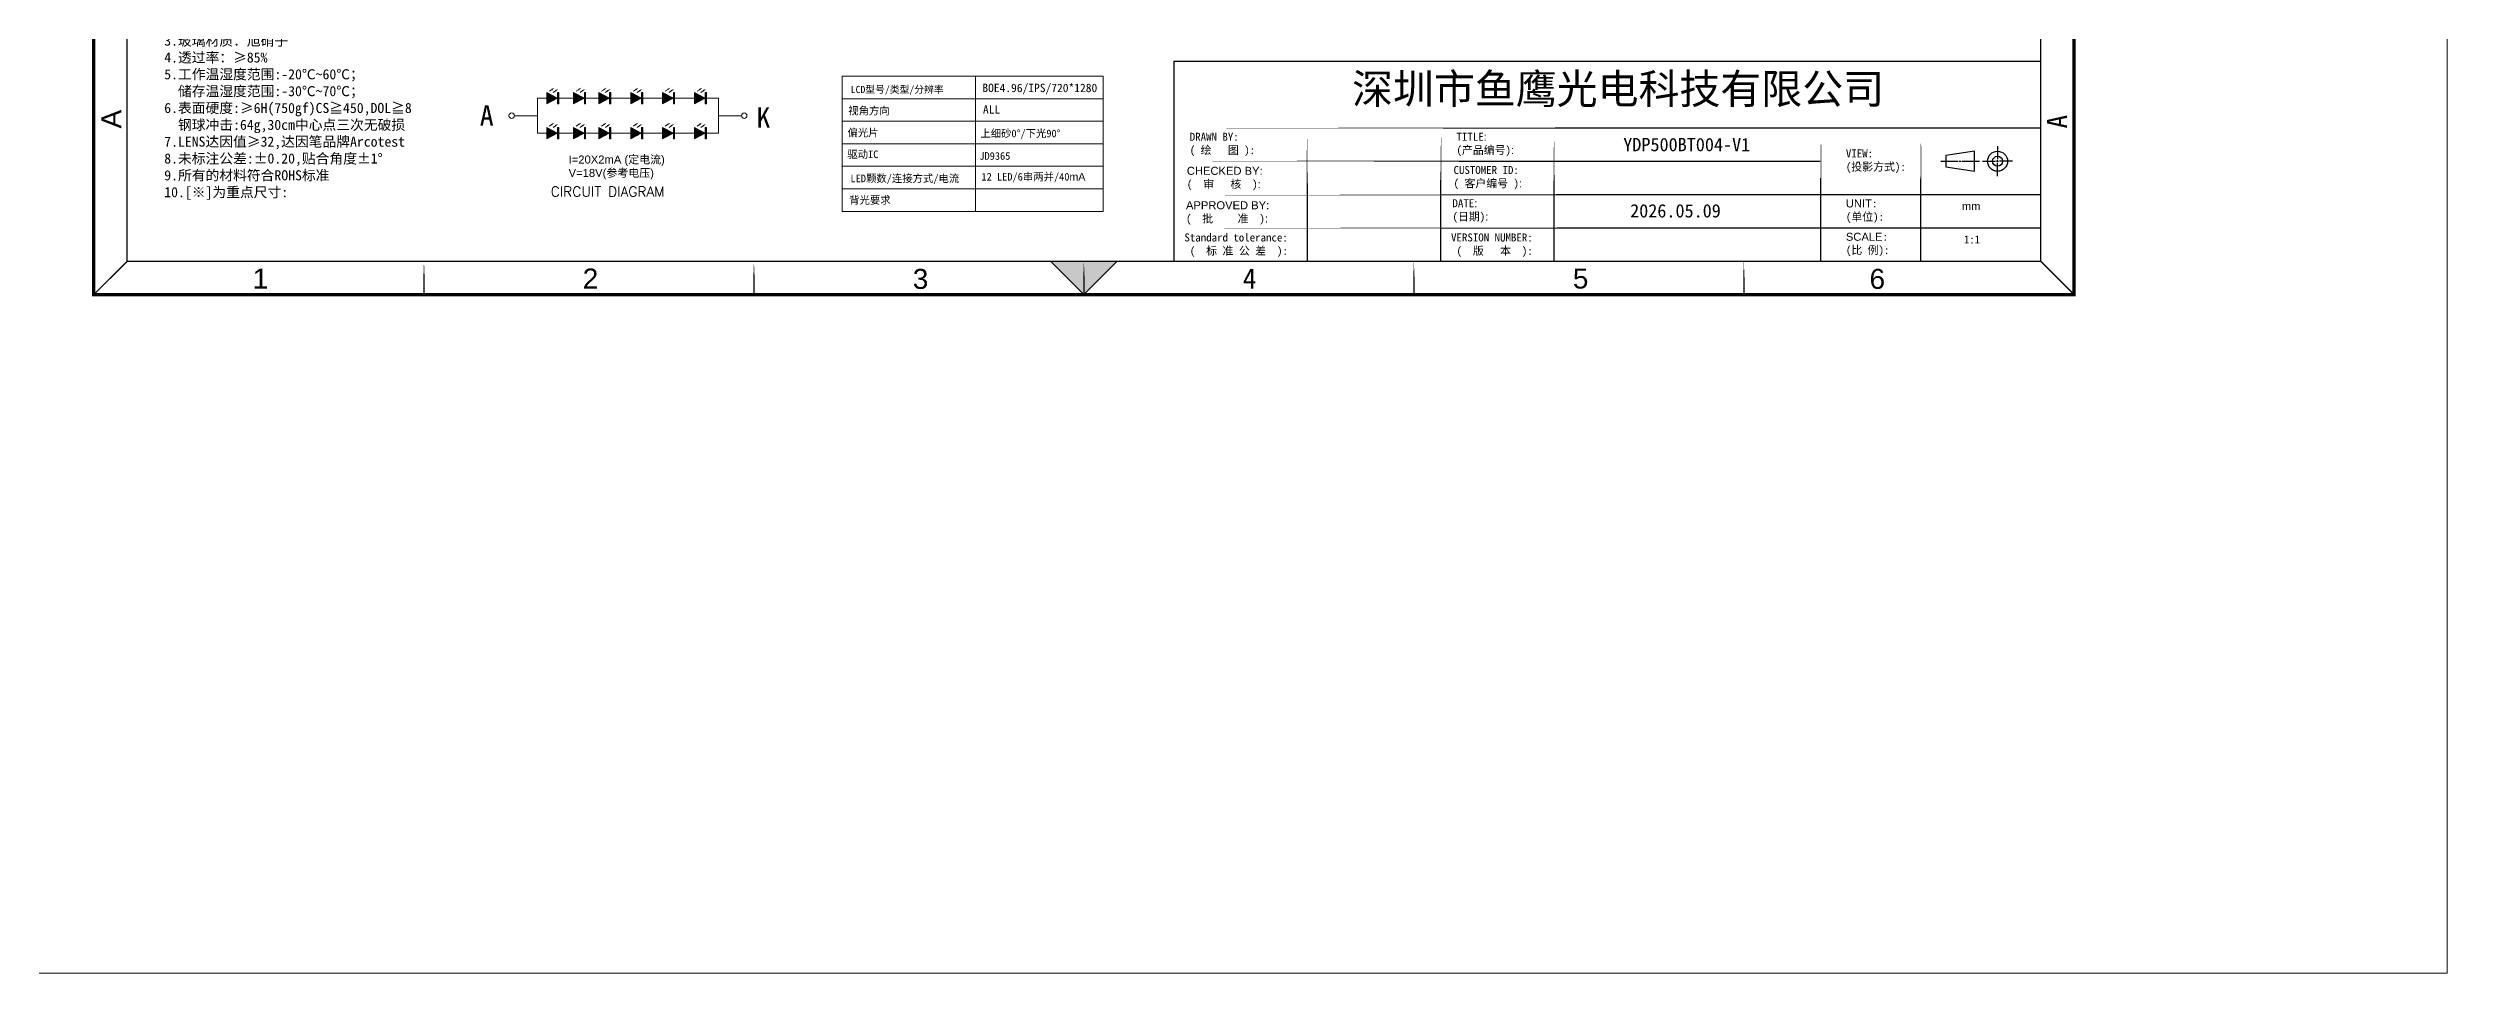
# Model space of a CAD drawing. Header units: millimetres. Extents: x 3771 to 6075, y -4461 to -3651.
# Drawn here: x 5362 to 6075, y -4461 to -4186 of the extents above; entities that cross this region are included whole.
import ezdxf
from ezdxf.enums import TextEntityAlignment as Align

# ---------------------------------------------------------------- set-up
doc = ezdxf.new("R2010")
doc.units = ezdxf.units.MM
doc.layers.get('0').update_dxf_attribs({"lineweight": 18})
for name, color, linetype, lineweight in [('BZ', 8, 'Continuous', 9), ('OBJ-FRAME', 4, 'Continuous', 9), ('图框', 4, 'Continuous', 9)]:
    doc.layers.add(name, color=color, linetype=linetype, lineweight=lineweight)
doc.layers.add('鑫视界图框', color=3, linetype='Continuous')
doc.styles.add('Arial', font='arial.ttf', dxfattribs={"height": 3})
doc.styles.add('C-E02$0$RT', font='romant.shx')
doc.styles.get("Standard").update_dxf_attribs({"font": ''})
doc.styles.add('宋体', font='')
doc.styles.add('楷体', font='')
doc.styles.add('黑体', font='simhei.ttf')
doc.styles.get('Standard').set_extended_font_data('宋体')
doc.styles.get('宋体').set_extended_font_data('宋体')
doc.styles.get('楷体').set_extended_font_data('NSimSun')

msp = doc.modelspace()

# ---------------------------------------------------------------- hatches: boundary and pattern name
msp.add_hatch(color=3).paths.add_polyline_path([(5660.031, -4249.121), (5669.931, -4259.021), (5679.831, -4249.121)])
at = {"layer": '图框', "lineweight": 9, "ltscale": 10}
h = msp.add_hatch(color=256, dxfattribs=at)
h.paths.add_polyline_path([(5510.42, -4202.402), (5510.42, -4199.004), (5513.608, -4200.703)])
h.paths.add_polyline_path([(5513.608, -4200.703), (5513.608, -4199.004), (5513.948, -4199.004), (5513.948, -4202.402), (5513.608, -4202.402)])
h = msp.add_hatch(color=256, dxfattribs=at)
h.paths.add_polyline_path([(5518.387, -4202.402), (5518.387, -4199.004), (5521.574, -4200.703)])
h.paths.add_polyline_path([(5521.574, -4200.703), (5521.574, -4199.004), (5521.914, -4199.004), (5521.914, -4202.402), (5521.574, -4202.402)])
h = msp.add_hatch(color=256, dxfattribs=at)
h.paths.add_polyline_path([(5525.905, -4202.402), (5525.905, -4199.004), (5529.092, -4200.703)])
h.paths.add_polyline_path([(5529.092, -4200.703), (5529.092, -4199.004), (5529.432, -4199.004), (5529.432, -4202.402), (5529.092, -4202.402)])
h = msp.add_hatch(color=256, dxfattribs=at)
h.paths.add_polyline_path([(5535.368, -4202.402), (5535.368, -4199.004), (5538.555, -4200.703)])
h.paths.add_polyline_path([(5538.555, -4200.703), (5538.555, -4199.004), (5538.895, -4199.004), (5538.895, -4202.402), (5538.555, -4202.402)])
h = msp.add_hatch(color=256, dxfattribs=at)
h.paths.add_polyline_path([(5544.831, -4202.402), (5544.831, -4199.004), (5548.018, -4200.703)])
h.paths.add_polyline_path([(5548.018, -4200.703), (5548.018, -4199.004), (5548.358, -4199.004), (5548.358, -4202.402), (5548.018, -4202.402)])
h = msp.add_hatch(color=256, dxfattribs=at)
h.paths.add_polyline_path([(5554.294, -4202.402), (5554.294, -4199.004), (5557.482, -4200.703)])
h.paths.add_polyline_path([(5557.482, -4200.703), (5557.482, -4199.004), (5557.822, -4199.004), (5557.822, -4202.402), (5557.482, -4202.402)])
h = msp.add_hatch(color=256, dxfattribs=at)
h.paths.add_polyline_path([(5510.42, -4212.774), (5510.42, -4209.376), (5513.608, -4211.075)])
h.paths.add_polyline_path([(5513.608, -4211.075), (5513.608, -4209.376), (5513.948, -4209.376), (5513.948, -4212.774), (5513.608, -4212.774)])
h = msp.add_hatch(color=256, dxfattribs=at)
h.paths.add_polyline_path([(5518.387, -4212.774), (5518.387, -4209.376), (5521.574, -4211.075)])
h.paths.add_polyline_path([(5521.574, -4211.075), (5521.574, -4209.376), (5521.914, -4209.376), (5521.914, -4212.774), (5521.574, -4212.774)])
h = msp.add_hatch(color=256, dxfattribs=at)
h.paths.add_polyline_path([(5525.905, -4212.774), (5525.905, -4209.376), (5529.092, -4211.075)])
h.paths.add_polyline_path([(5529.092, -4211.075), (5529.092, -4209.376), (5529.432, -4209.376), (5529.432, -4212.774), (5529.092, -4212.774)])
h = msp.add_hatch(color=256, dxfattribs=at)
h.paths.add_polyline_path([(5535.368, -4212.774), (5535.368, -4209.376), (5538.555, -4211.075)])
h.paths.add_polyline_path([(5538.555, -4211.075), (5538.555, -4209.376), (5538.895, -4209.376), (5538.895, -4212.774), (5538.555, -4212.774)])
h = msp.add_hatch(color=256, dxfattribs=at)
h.paths.add_polyline_path([(5544.831, -4212.774), (5544.831, -4209.376), (5548.018, -4211.075)])
h.paths.add_polyline_path([(5548.018, -4211.075), (5548.018, -4209.376), (5548.358, -4209.376), (5548.358, -4212.774), (5548.018, -4212.774)])
h = msp.add_hatch(color=256, dxfattribs=at)
h.paths.add_polyline_path([(5554.294, -4212.774), (5554.294, -4209.376), (5557.482, -4211.075)])
h.paths.add_polyline_path([(5557.482, -4211.075), (5557.482, -4209.376), (5557.822, -4209.376), (5557.822, -4212.774), (5557.482, -4212.774)])

# ---------------------------------------------------------------- linework, layer by layer
at = {"color": 4, "linetype": 'Continuous'}
for p, q in [((5675.685, -4194.17), (5598.165, -4194.171)), ((5598.165, -4227.614), (5598.165, -4194.171)), ((5637.727, -4227.614), (5637.727, -4194.171)), ((5675.685, -4234.302), (5675.685, -4194.17)), ((5675.685, -4200.859), (5598.165, -4200.859)), ((5675.685, -4207.548), (5598.165, -4207.548)), ((5675.685, -4214.236), (5598.165, -4214.236)), ((5675.685, -4220.925), (5598.165, -4220.925)), ((5598.165, -4234.302), (5598.165, -4234.302)), ((5675.685, -4234.302), (5598.165, -4234.302))]:
    msp.add_line(p, q, dxfattribs=at)
at = {"color": 4}
for p, q in [((5598.165, -4227.614), (5598.165, -4234.302)), ((5598.165, -4227.614), (5675.685, -4227.614)), ((5637.727, -4227.614), (5637.727, -4234.302))]:
    msp.add_line(p, q, dxfattribs=at)
at = {"color": 1}
msp.add_lwpolyline([(3994.728, -4460.527), (6074.728, -4460.527), (6074.728, -3650.527), (3994.728, -3650.527)], close=True, dxfattribs=at)
at = {"color": 3}
msp.add_lwpolyline([(5660.031, -4249.121), (5669.931, -4259.021), (5679.831, -4249.121)], close=True, dxfattribs=at)
at = {"layer": '图框', "lineweight": 9, "ltscale": 10}
for p, q in [((5561.407, -4200.703), (5507.655, -4200.703)), ((5507.655, -4200.703), (5507.655, -4211.075)), ((5510.42, -4199.004), (5513.608, -4200.703)), ((5510.42, -4199.004), (5510.42, -4202.402)), ((5510.42, -4202.402), (5513.608, -4200.703)), ((5511.867, -4198.167), (5511.2, -4198.626)), ((5512.992, -4198.521), (5512.326, -4198.98)), ((5513.608, -4199.004), (5513.948, -4199.004)), ((5513.608, -4199.004), (5513.608, -4202.402)), ((5513.608, -4200.703), (5513.608, -4202.402)), ((5513.608, -4202.402), (5513.948, -4202.402)), ((5513.948, -4199.004), (5513.948, -4202.402)), ((5518.387, -4199.004), (5521.574, -4200.703)), ((5518.387, -4199.004), (5518.387, -4202.402)), ((5518.387, -4202.402), (5521.574, -4200.703)), ((5519.833, -4198.167), (5519.167, -4198.626)), ((5520.958, -4198.521), (5520.292, -4198.98)), ((5521.574, -4199.004), (5521.914, -4199.004)), ((5521.574, -4199.004), (5521.574, -4202.402)), ((5521.574, -4200.703), (5521.574, -4202.402)), ((5521.574, -4202.402), (5521.914, -4202.402)), ((5521.914, -4199.004), (5521.914, -4202.402)), ((5525.905, -4199.004), (5529.092, -4200.703)), ((5525.905, -4199.004), (5525.905, -4202.402)), ((5525.905, -4202.402), (5529.092, -4200.703)), ((5527.351, -4198.167), (5526.685, -4198.626)), ((5528.476, -4198.521), (5527.81, -4198.98)), ((5529.092, -4199.004), (5529.432, -4199.004)), ((5529.092, -4199.004), (5529.092, -4202.402)), ((5529.092, -4200.703), (5529.092, -4202.402)), ((5529.092, -4202.402), (5529.432, -4202.402)), ((5529.432, -4199.004), (5529.432, -4202.402)), ((5535.368, -4199.004), (5538.555, -4200.703)), ((5535.368, -4199.004), (5535.368, -4202.402)), ((5535.368, -4202.402), (5538.555, -4200.703)), ((5536.814, -4198.167), (5536.148, -4198.626)), ((5537.94, -4198.521), (5537.273, -4198.98)), ((5538.555, -4199.004), (5538.895, -4199.004)), ((5538.555, -4199.004), (5538.555, -4202.402)), ((5538.555, -4200.703), (5538.555, -4202.402)), ((5538.555, -4202.402), (5538.895, -4202.402)), ((5538.895, -4199.004), (5538.895, -4202.402)), ((5544.831, -4199.004), (5548.018, -4200.703)), ((5544.831, -4199.004), (5544.831, -4202.402)), ((5544.831, -4202.402), (5548.018, -4200.703)), ((5546.278, -4198.167), (5545.611, -4198.626)), ((5547.403, -4198.521), (5546.736, -4198.98)), ((5548.018, -4199.004), (5548.358, -4199.004)), ((5548.018, -4199.004), (5548.018, -4202.402)), ((5548.018, -4200.703), (5548.018, -4202.402)), ((5548.018, -4202.402), (5548.358, -4202.402)), ((5548.358, -4199.004), (5548.358, -4202.402)), ((5554.294, -4199.004), (5557.482, -4200.703)), ((5554.294, -4199.004), (5554.294, -4202.402)), ((5554.294, -4202.402), (5557.482, -4200.703)), ((5555.741, -4198.167), (5555.074, -4198.626)), ((5556.866, -4198.521), (5556.2, -4198.98)), ((5557.482, -4199.004), (5557.822, -4199.004)), ((5557.482, -4199.004), (5557.482, -4202.402)), ((5557.482, -4200.703), (5557.482, -4202.402)), ((5557.482, -4202.402), (5557.822, -4202.402)), ((5557.822, -4199.004), (5557.822, -4202.402)), ((5561.407, -4200.703), (5561.407, -4211.075)), ((5507.655, -4205.889), (5500.801, -4205.889)), ((5510.42, -4209.376), (5513.608, -4211.075)), ((5510.42, -4209.376), (5510.42, -4212.774)), ((5511.867, -4208.539), (5511.2, -4208.998)), ((5512.992, -4208.893), (5512.326, -4209.352)), ((5513.608, -4209.376), (5513.948, -4209.376)), ((5513.608, -4209.376), (5513.608, -4212.774)), ((5513.948, -4209.376), (5513.948, -4212.774)), ((5518.387, -4209.376), (5521.574, -4211.075)), ((5518.387, -4209.376), (5518.387, -4212.774)), ((5519.833, -4208.539), (5519.167, -4208.998)), ((5520.958, -4208.893), (5520.292, -4209.352)), ((5521.574, -4209.376), (5521.914, -4209.376)), ((5521.574, -4209.376), (5521.574, -4212.774)), ((5521.914, -4209.376), (5521.914, -4212.774)), ((5525.905, -4209.376), (5529.092, -4211.075)), ((5525.905, -4209.376), (5525.905, -4212.774)), ((5527.351, -4208.539), (5526.685, -4208.998)), ((5528.476, -4208.893), (5527.81, -4209.352)), ((5529.092, -4209.376), (5529.432, -4209.376)), ((5529.092, -4209.376), (5529.092, -4212.774)), ((5529.432, -4209.376), (5529.432, -4212.774)), ((5535.368, -4209.376), (5538.555, -4211.075)), ((5535.368, -4209.376), (5535.368, -4212.774)), ((5536.814, -4208.539), (5536.148, -4208.998)), ((5537.94, -4208.893), (5537.273, -4209.352)), ((5538.555, -4209.376), (5538.895, -4209.376)), ((5538.555, -4209.376), (5538.555, -4212.774)), ((5538.895, -4209.376), (5538.895, -4212.774)), ((5544.831, -4209.376), (5548.018, -4211.075)), ((5544.831, -4209.376), (5544.831, -4212.774)), ((5546.278, -4208.539), (5545.611, -4208.998)), ((5547.403, -4208.893), (5546.736, -4209.352)), ((5548.018, -4209.376), (5548.358, -4209.376)), ((5548.018, -4209.376), (5548.018, -4212.774)), ((5548.358, -4209.376), (5548.358, -4212.774)), ((5554.294, -4209.376), (5557.482, -4211.075)), ((5554.294, -4209.376), (5554.294, -4212.774)), ((5555.741, -4208.539), (5555.074, -4208.998)), ((5556.866, -4208.893), (5556.2, -4209.352)), ((5557.482, -4209.376), (5557.822, -4209.376)), ((5557.482, -4209.376), (5557.482, -4212.774)), ((5557.822, -4209.376), (5557.822, -4212.774)), ((5561.407, -4205.889), (5568.261, -4205.889)), ((5561.407, -4211.075), (5507.655, -4211.075)), ((5510.42, -4212.774), (5513.608, -4211.075)), ((5513.608, -4211.075), (5513.608, -4212.774)), ((5513.608, -4212.774), (5513.948, -4212.774)), ((5518.387, -4212.774), (5521.574, -4211.075)), ((5521.574, -4211.075), (5521.574, -4212.774)), ((5521.574, -4212.774), (5521.914, -4212.774)), ((5525.905, -4212.774), (5529.092, -4211.075)), ((5529.092, -4211.075), (5529.092, -4212.774)), ((5529.092, -4212.774), (5529.432, -4212.774)), ((5535.368, -4212.774), (5538.555, -4211.075)), ((5538.555, -4211.075), (5538.555, -4212.774)), ((5538.555, -4212.774), (5538.895, -4212.774)), ((5544.831, -4212.774), (5548.018, -4211.075)), ((5548.018, -4211.075), (5548.018, -4212.774)), ((5548.018, -4212.774), (5548.358, -4212.774)), ((5554.294, -4212.774), (5557.482, -4211.075)), ((5557.482, -4211.075), (5557.482, -4212.774)), ((5557.482, -4212.774), (5557.822, -4212.774))]:
    msp.add_line(p, q, dxfattribs=at)
for centre in [(5499.995, -4205.884), (5569.067, -4205.889)]:
    msp.add_circle(centre, 0.806, dxfattribs=at)
for points in [[(5511.736, -4197.977), (5512.705, -4197.592), (5511.997, -4198.357)], [(5512.861, -4198.331), (5513.83, -4197.946), (5513.123, -4198.711)], [(5519.702, -4197.977), (5520.671, -4197.592), (5519.964, -4198.357)], [(5520.828, -4198.331), (5521.797, -4197.946), (5521.089, -4198.711)], [(5527.22, -4197.977), (5528.189, -4197.592), (5527.482, -4198.357)], [(5528.346, -4198.331), (5529.315, -4197.946), (5528.607, -4198.711)], [(5536.683, -4197.977), (5537.653, -4197.592), (5536.945, -4198.357)], [(5537.809, -4198.331), (5538.778, -4197.946), (5538.07, -4198.711)], [(5546.147, -4197.977), (5547.116, -4197.592), (5546.408, -4198.357)], [(5547.272, -4198.331), (5548.241, -4197.946), (5547.534, -4198.711)], [(5555.61, -4197.977), (5556.579, -4197.592), (5555.872, -4198.357)], [(5556.735, -4198.331), (5557.705, -4197.946), (5556.997, -4198.711)], [(5511.736, -4208.349), (5512.705, -4207.964), (5511.997, -4208.729)], [(5512.861, -4208.703), (5513.83, -4208.318), (5513.123, -4209.083)], [(5519.702, -4208.349), (5520.671, -4207.964), (5519.964, -4208.729)], [(5520.828, -4208.703), (5521.797, -4208.318), (5521.089, -4209.083)], [(5527.22, -4208.349), (5528.189, -4207.964), (5527.482, -4208.729)], [(5528.346, -4208.703), (5529.315, -4208.318), (5528.607, -4209.083)], [(5536.683, -4208.349), (5537.653, -4207.964), (5536.945, -4208.729)], [(5537.809, -4208.703), (5538.778, -4208.318), (5538.07, -4209.083)], [(5546.147, -4208.349), (5547.116, -4207.964), (5546.408, -4208.729)], [(5547.272, -4208.703), (5548.241, -4208.318), (5547.534, -4209.083)], [(5555.61, -4208.349), (5556.579, -4207.964), (5555.872, -4208.729)], [(5556.735, -4208.703), (5557.705, -4208.318), (5556.997, -4209.083)]]:
    msp.add_solid(points, dxfattribs=at)
at = {"layer": '鑫视界图框', "color": 3}
for p, q in [((5941.25, -4214.966), (5941.25, -4218.827)), ((5924.44, -4219.376), (5929.563, -4219.376)), ((5929.86, -4219.376), (5930.454, -4219.376)), ((5930.751, -4219.376), (5935.874, -4219.376)), ((5936.795, -4219.421), (5940.656, -4219.421)), ((5940.953, -4219.421), (5941.547, -4219.421)), ((5941.25, -4219.718), (5941.25, -4219.124)), ((5941.25, -4223.876), (5941.25, -4220.015)), ((5945.705, -4219.421), (5941.844, -4219.421))]:
    msp.add_line(p, q, dxfattribs=at)
for points, const_width in [([(5963.961, -4259.021), (5375.901, -4259.021), (5375.901, -3843.221), (5963.961, -3843.221)], 0.99), ([(5954.061, -4249.121), (5385.801, -4249.121), (5385.801, -3853.121), (5954.061, -3853.121)], 0.396), ([(5696.661, -4189.721), (5954.061, -4189.721), (5954.061, -4249.121), (5696.661, -4249.121)], 0.396), ([(5696.661, -4209.521), (5954.061, -4209.521), (5954.061, -4209.521), (5696.661, -4209.521)], 0.396), ([(5736.261, -4209.521), (5736.261, -4209.521), (5736.262, -4249.121), (5736.262, -4249.121)], 0.396), ([(5775.861, -4208.531), (5775.861, -4208.531), (5775.862, -4249.121), (5775.862, -4249.121)], 0.396), ([(5809.521, -4209.521), (5809.521, -4209.521), (5809.522, -4249.121), (5809.522, -4249.121)], 0.396), ([(5888.721, -4209.521), (5888.721, -4209.521), (5888.722, -4249.121), (5888.722, -4249.121)], 0.396), ([(5918.421, -4209.521), (5918.421, -4209.521), (5918.422, -4249.121), (5918.422, -4249.121)], 0.396), ([(5696.661, -4219.421), (5888.721, -4219.421), (5888.721, -4219.421), (5696.661, -4219.421)], 0.396), ([(5696.661, -4229.321), (5954.061, -4229.321), (5954.061, -4229.321), (5696.661, -4229.321)], 0.396), ([(5696.661, -4239.221), (5954.061, -4239.221), (5954.061, -4239.221), (5696.661, -4239.221)], 0.396), ([(5473.959, -4249.131), (5473.959, -4249.131), (5473.959, -4258.932), (5473.959, -4258.932)], 0.396), ([(5571.969, -4249.131), (5571.969, -4249.131), (5571.969, -4258.932), (5571.969, -4258.932)], 0.396), ([(5669.979, -4249.131), (5669.979, -4249.131), (5669.979, -4258.932), (5669.979, -4258.932)], 0.396), ([(5767.989, -4249.131), (5767.989, -4249.131), (5767.989, -4258.932), (5767.989, -4258.932)], 0.396), ([(5865.999, -4249.131), (5865.999, -4249.131), (5865.999, -4258.932), (5865.999, -4258.932)], 0.396)]:
    msp.add_lwpolyline(points, close=True, dxfattribs=dict(at, const_width=const_width))
msp.add_lwpolyline([(5925.925, -4217.684), (5925.925, -4221.069), (5934.389, -4222.346), (5934.389, -4216.406)], close=True, dxfattribs=at)
at = {"layer": '鑫视界图框', "color": 3, "const_width": 0.396}
for points in [[(5385.801, -4249.121), (5375.901, -4259.021)], [(5954.061, -4249.121), (5963.961, -4259.021)]]:
    msp.add_lwpolyline(points, dxfattribs=at)
at = {"layer": '鑫视界图框', "color": 3}
for radius in [2.97, 1.485]:
    msp.add_circle((5941.25, -4219.421), radius, dxfattribs=at)

# ---------------------------------------------------------------- texts
at = {"color": 0, "linetype": 'Continuous', "style": '宋体'}
for s, height, rotation, p in [('视角方向', 2.256, 359.999884, (5606.087, -4205.55)), ('LCD型号/类型/分辨率', 2.13196, 359.999884, (5614.471, -4199.165)), ('偏光片', 2.256, 0.000127, (5604.348, -4212.063)), ('驱动IC', 2.256, 0.000127, (5604.286, -4218.487)), ('LED颗数/连接方式/电流', 2.25605, 0.000127, (5616.755, -4225.653)), ('背光要求', 2.256, 0.000127, (5606.366, -4232.081))]:
    msp.add_text(s, height=height, rotation=rotation, dxfattribs=at).set_placement(p, align=Align.CENTER)
at = {"attachment_point": 1}
for s, insert, char_height, width, style in [('{\\C4;注明：\\P1.结构：\\C1;GFF\\P\\C4;2.IC型号：\\C1;CHSC5432\\P\\C4;3.玻璃材质：\\C1;旭硝子\\C4;\\P4.透过率：\\C1;≥85%\\P\\C4;5.工作温湿度范围:-20℃~60℃；\\P  储存温湿度范围:-30℃~70℃；\\P6.表面硬度:\\C1;≥6H\\C4;(750gf)CS\\C1;≧450\\C4;,DOL\\C1;≧8\\P\\C4;  钢球冲击:\\C1;64g,30cm\\C4;中心点三次无破损\\P7.LENS达因值\\C1;≥32\\C4;,达因笔品牌Arcotest\\P8.未标注公差:±0.20,\\C1;贴合角度±1°\\P\\C4;9.所有的材料符合ROHS标准\\P10.\\A1;\\fSimHei|b0|i0|c134|p2;\\C1;[\\A0;\\fSimSun|b0|i0|c134|p2;※\\A1;\\fSimHei|b0|i0|c134|p2;]\\A0;\\fSimHei|b0|i0|c134|p49;\\C4;为重点尺寸:}', (5396.813, -4167.088), 3, 239.97622, '黑体'), ('{\\fSimSun|b1|i0|c134|p2;\\C4;深圳市鱼鹰光电科技有限公司}', (5749.564, -4193.454), 8.91, 197.30197, 'Arial')]:
    msp.add_mtext(s, dxfattribs=dict(at, insert=insert, char_height=char_height, width=width, style=style))
at = {"color": 1, "attachment_point": 1, "rotation": 0.000003, "style": '宋体'}
for s, insert, char_height, width in [('BOE4.96/IPS/720*1280', (5639.764, -4196.385), 2.50823, 78.54484), ('ALL', (5639.947, -4202.769), 2.5082, 78.54484), ('12 LED/6串两并/40{\\fArial|b0|i0|c0|p32;mA}', (5639.503, -4222.906), 2.2574, 43.64195)]:
    msp.add_mtext(s, dxfattribs=dict(at, insert=insert, char_height=char_height, width=width))
at = {"color": 1, "style": '宋体'}
msp.add_attdef('上细砂0°/下光90°', (5639.177, -4212.286), '', height=2.257, rotation=0.000003, dxfattribs=at)
at = {"color": 2, "style": '宋体'}
msp.add_attdef('JD9365', (5638.872, -4218.981), '', height=2.257, rotation=0.000003, dxfattribs=at)
at = {"layer": 'BZ', "color": 1, "lineweight": 30, "insert": (5516.9, -4217.716), "char_height": 2.3865, "width": 33.20392, "attachment_point": 1}
msp.add_mtext('{\\fArial|b0|i0|c0|p32;I=20X2mA (\\fSimSun|b0|i0|c134|p54;定电流\\fArial|b0|i0|c0|p32;)\\PV=18V(\\fSimSun|b0|i0|c134|p54;参考电压\\fArial|b0|i0|c0|p32;)}', dxfattribs=at)
at = {"layer": 'OBJ-FRAME', "color": 4, "lineweight": 30, "style": 'C-E02$0$RT'}
msp.add_text('CIRCUIT DIAGRAM ', height=2.98839, dxfattribs=at).set_placement((5511.589, -4229.923))
at = {"layer": '图框', "style": '楷体'}
for s, p in [('A', (5490.527, -4208.864)), ('K', (5572.67, -4209.452))]:
    msp.add_text(s, height=6.051, dxfattribs=at).set_placement(p)
at = {"layer": '鑫视界图框', "color": 3, "char_height": 5.94, "width": 25.22711, "attachment_point": 1, "rotation": 90, "style": '黑体'}
for s, insert in [('{\\fArial|b0|i0|c0|p34;A}', (5378.096, -4209.682)), ('A', (5955.934, -4209.682))]:
    msp.add_mtext(s, dxfattribs=dict(at, insert=insert))
at = {"layer": '鑫视界图框', "color": 3, "lineweight": 0, "attachment_point": 1, "style": '黑体'}
for s, insert, char_height, width in [('{\\C256;DRAWN BY:\\P( 绘   图 ):}', (5701.364, -4210.961), 2.376, 53.10783), ('{\\fSimHei|b0|i0|c0|p49;\\C256;TITLE\\fArial|b0|i0|c0|p34;:\\P\\fSimHei|b0|i0|c0|p49;(\\fSimHei|b0|i0|c134|p49;产品编号\\fSimHei|b0|i0|c0|p49;)\\fArial|b0|i0|c0|p34;:}', (5780.564, -4210.961), 2.376, 53.10783), ('{\\C0;YDP500BT004-V1}', (5830.091, -4212.49), 3.96, 85.39471), ('{\\fSimHei|b0|i0|c0|p49;\\C256;VIEW:\\P(\\fSimHei|b0|i0|c134|p49;投影方式\\fSimHei|b0|i0|c0|p49;):}', (5896.207, -4215.907), 2.376, 53.10783), ('{\\fArial|b0|i0|c0|p34;\\C256;CHECKED BY:\\P\\fSimHei|b0|i0|c0|p49;(\\fSimHei|b0|i0|c134|p49;  审   核  \\fSimHei|b0|i0|c0|p49;)\\fArial|b0|i0|c0|p34;:}', (5700.499, -4221.079), 2.376, 53.10783), ('{\\fSimHei|b0|i0|c0|p49;\\C256;CUSTOMER\\fSimHei|b0|i0|c134|p49; \\fSimHei|b0|i0|c0|p49;ID:\\fArial|b0|i0|c0|p34;\\P\\fSimHei|b0|i0|c0|p49;(\\fSimHei|b0|i0|c134|p49; 客户编号 \\fSimHei|b0|i0|c0|p49;)\\fArial|b0|i0|c0|p34;:}', (5779.699, -4220.836), 2.376, 53.10783), ('{\\fArial|b0|i0|c0|p34;\\C256;APPROVED BY:\\P\\fSimHei|b0|i0|c0|p49;(\\fSimHei|b0|i0|c134|p49;  批   \\H0.4167x; \\H2.4x; 准  \\fSimHei|b0|i0|c0|p49;)\\fArial|b0|i0|c0|p34;:}', (5700.24, -4231.305), 2.376, 53.10783), ('{\\fSimHei|b0|i0|c0|p49;\\C256;DATE\\fArial|b0|i0|c0|p34;:\\P\\fSimHei|b0|i0|c0|p49;(\\fSimHei|b0|i0|c134|p49;日期\\fSimHei|b0|i0|c0|p49;\\H1x;)\\fArial|b0|i0|c0|p34;:}', (5779.381, -4230.698), 2.376, 53.10783), ('{\\fArial|b0|i0|c0|p34;\\C256;UNIT\\fSimHei|b0|i0|c0|p49;:\\P(\\fSimHei|b0|i0|c134|p49;单位\\fSimHei|b0|i0|c0|p49;):}', (5896.207, -4230.761), 2.376, 53.10783), ('{\\C0;2026.05.09}', (5832.137, -4232.161), 3.96, 19.12815), ('{\\fArial|b0|i0|c0|p34;\\C256;mm}', (5930.639, -4231.572), 2.376, 53.10783), ('{\\fSimHei|b0|i0|c134|p49;\\C256;Standard tolerance\\fSimHei|b0|i0|c0|p49;:\\fSimHei|b0|i0|c134|p49;\\P \\fSimHei|b0|i0|c0|p49;(\\fSimHei|b0|i0|c134|p49;  标 准 公 差  \\fSimHei|b0|i0|c0|p49;):}', (5699.765, -4240.877), 2.376, 53.10783), ('{\\fSimHei|b0|i0|c134|p49;\\C256;VERSION NUMBER\\fSimHei|b0|i0|c0|p49;:\\fSimHei|b0|i0|c134|p49;\\P \\fSimHei|b0|i0|c0|p49;(\\fSimHei|b0|i0|c134|p49;  版   本  \\fSimHei|b0|i0|c0|p49;):}', (5778.965, -4240.877), 2.376, 53.10783), ('{\\fArial|b0|i0|c0|p34;\\C256;SCALE\\fSimHei|b0|i0|c0|p49;:\\P(\\fSimHei|b0|i0|c134|p49;比 例\\fSimHei|b0|i0|c0|p49;):}', (5896.207, -4240.661), 2.376, 53.10783), ('{\\fSimHei|b0|i0|c0|p49;\\C256;1:1}', (5931.235, -4241.472), 2.376, 53.10783)]:
    msp.add_mtext(s, dxfattribs=dict(at, insert=insert, char_height=char_height, width=width))
at = {"layer": '鑫视界图框', "color": 3, "char_height": 5.94, "width": 2.49821, "attachment_point": 1, "style": '黑体'}
for s, insert in [('{\\fArial|b0|i0|c0|p34;1}', (5423.086, -4251.294)), ('{\\fArial|b0|i0|c0|p34;2}', (5521.096, -4251.294)), ('{\\fArial|b0|i0|c0|p34;3}', (5619.106, -4251.393)), ('{\\fSimHei|b0|i0|c0|p49;4}', (5717.116, -4251.294)), ('{\\fArial|b0|i0|c0|p34;5}', (5815.126, -4251.294)), ('{\\fArial|b0|i0|c0|p34;6}', (5903.236, -4251.393))]:
    msp.add_mtext(s, dxfattribs=dict(at, insert=insert))

doc.saveas('drawing.dxf')
